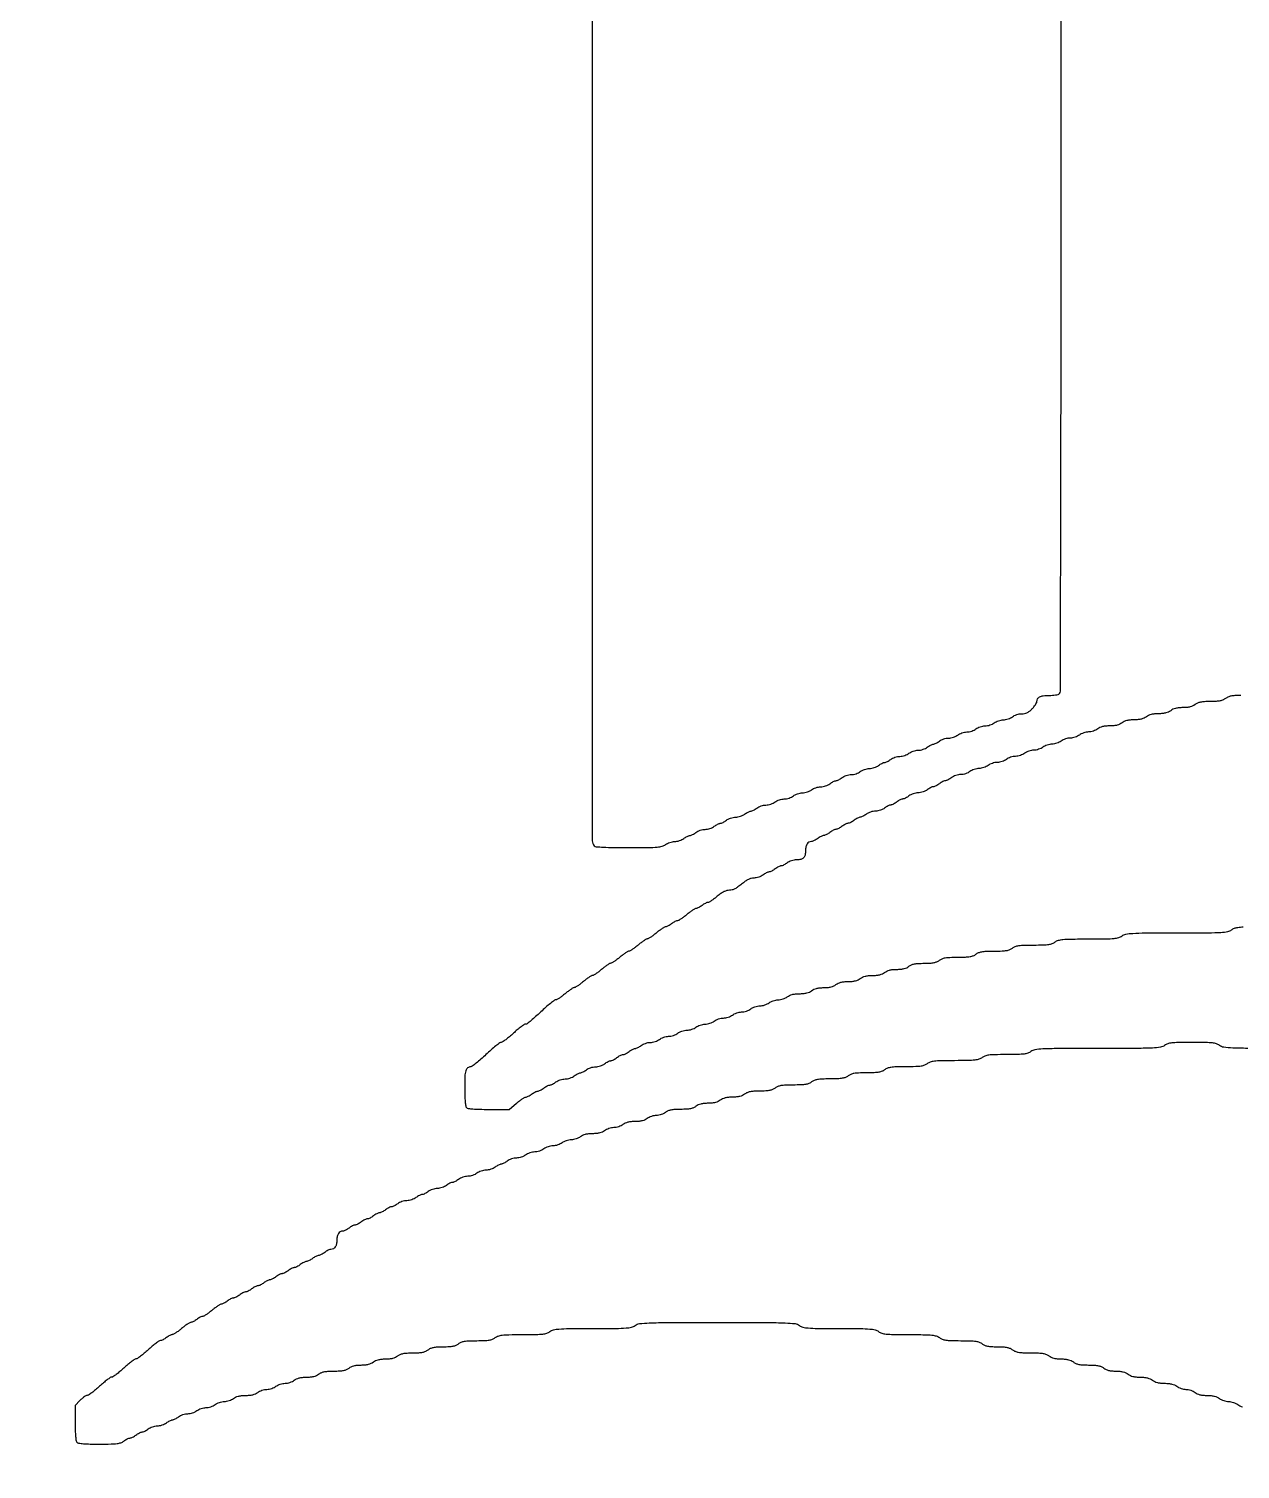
# Model space of a CAD drawing. Header units: millimetres. Extents: x 0 to 1000, y 0 to 588.
# Drawn here: x 208.9 to 347.3, y 119.5 to 284.1 of the extents above; entities that cross this region are included whole.
import ezdxf

# ---------------------------------------------------------------- set-up
doc = ezdxf.new("R2010")
doc.units = ezdxf.units.MM

msp = doc.modelspace()

# ---------------------------------------------------------------- linework, layer by layer
for points in [[(273.277, 483.9348, 0.000002), (273.2766, 337.614, 0.000002), (273.277, 191.2931, 0.198911), (273.5049, 190.7433, 0.176227), (273.7264, 190.6399, 0.008983), (274.531, 190.5837, 0.010168), (275.6891, 190.5474, 0.003021), (277.46, 190.5386, 0.001986), (279.7165, 190.5498, 0.018271), (280.6945, 190.5943, 0.044379), (281.2573, 190.6914, 0.101433), (281.6411, 190.8824, -0.05391), (281.8517, 191.0132, -0.031665), (282.1269, 191.1248, -0.031362), (282.4195, 191.2023, -0.045942), (282.6842, 191.2301, 0.045942), (282.949, 191.2579, 0.031362), (283.2417, 191.3354, 0.031665), (283.5168, 191.4469, 0.05391), (283.7274, 191.5778, -0.025088), (283.9129, 191.7085, -0.024961), (284.111, 191.8201, -0.025753), (284.2933, 191.8999, -0.082945), (284.4228, 191.9254, 0.082945), (284.5522, 191.9511, 0.025753), (284.7347, 192.0308, 0.024961), (284.9326, 192.1425, 0.025088), (285.1182, 192.2732, -0.05391), (285.3288, 192.4041, -0.031665), (285.6039, 192.5156, -0.031362), (285.8965, 192.5931, -0.045942), (286.1613, 192.6209, 0.045942), (286.4261, 192.6487, 0.031362), (286.7188, 192.7262, 0.031665), (286.9938, 192.8378, 0.05391), (287.2044, 192.9686, -0.025088), (287.39, 193.0993, -0.024961), (287.588, 193.211, -0.025753), (287.7704, 193.2908, -0.082945), (287.8998, 193.3163, 0.082945), (288.0293, 193.3419, 0.025753), (288.2117, 193.4216, 0.024961), (288.4096, 193.5333, 0.025088), (288.5953, 193.664, -0.05391), (288.8058, 193.7949, -0.031665), (289.081, 193.9064, -0.031362), (289.3735, 193.984, -0.045942), (289.6383, 194.0118, 0.045942), (289.9031, 194.0395, 0.031362), (290.1958, 194.1171, 0.031665), (290.471, 194.2286, 0.05391), (290.6815, 194.3594, -0.025088), (290.867, 194.4901, -0.024961), (291.0651, 194.6018, -0.025753), (291.2474, 194.6816, -0.082945), (291.3769, 194.7071, 0.082945), (291.5063, 194.7328, 0.025753), (291.6888, 194.8124, 0.024961), (291.8868, 194.9242, 0.025088), (292.0723, 195.0548, -0.05391), (292.2829, 195.1857, -0.031665), (292.558, 195.2972, -0.031362), (292.8507, 195.3747, -0.045942), (293.1154, 195.4026, 0.045942), (293.3802, 195.4304, 0.031362), (293.6728, 195.5079, 0.031665), (293.948, 195.6194, 0.05391), (294.1585, 195.7503, -0.05391), (294.3691, 195.8811, -0.031665), (294.6442, 195.9926, -0.031362), (294.9369, 196.0702, -0.045942), (295.2017, 196.098, 0.045942), (295.4664, 196.1257, 0.031362), (295.759, 196.2033, 0.031665), (296.0342, 196.3148, 0.05391), (296.2447, 196.4456, -0.05391), (296.4553, 196.5765, -0.031665), (296.7304, 196.688, -0.031362), (297.0231, 196.7656, -0.045942), (297.2879, 196.7933, 0.045942), (297.5527, 196.8211, 0.031362), (297.8453, 196.8986, 0.031665), (298.1204, 197.0102, 0.05391), (298.3309, 197.1411, -0.05391), (298.5416, 197.272, -0.031665), (298.8167, 197.3835, -0.031362), (299.1093, 197.461, -0.045942), (299.3741, 197.4888, 0.045942), (299.6389, 197.5166, 0.031362), (299.9316, 197.5941, 0.031665), (300.2066, 197.7056, 0.05391), (300.4173, 197.8365, -0.025088), (300.6028, 197.9671, -0.024961), (300.8008, 198.0788, -0.025753), (300.9832, 198.1586, -0.082945), (301.1126, 198.1842, 0.082945), (301.2421, 198.2098, 0.025753), (301.4245, 198.2895, 0.024961), (301.6224, 198.4012, 0.025088), (301.808, 198.5318, -0.05391), (302.0186, 198.6628, -0.031665), (302.2938, 198.7743, -0.031362), (302.5863, 198.8519, -0.045942), (302.8511, 198.8796, 0.045942), (303.1159, 198.9074, 0.031362), (303.4086, 198.985, 0.031665), (303.6837, 199.0965, 0.05391), (303.8943, 199.2273, -0.05391), (304.1048, 199.3582, -0.031665), (304.38, 199.4697, -0.031362), (304.6727, 199.5472, -0.045942), (304.9373, 199.575, 0.045942), (305.2021, 199.6028, 0.031362), (305.4948, 199.6803, 0.031665), (305.77, 199.7918, 0.05391), (305.9805, 199.9227, -0.025088), (306.166, 200.0534, -0.024961), (306.3641, 200.1651, -0.025753), (306.5464, 200.2448, -0.082945), (306.6759, 200.2704, 0.082945), (306.8053, 200.296, 0.025753), (306.9878, 200.3757, 0.024961), (307.1858, 200.4874, 0.025088), (307.3713, 200.6182, -0.05391), (307.5819, 200.749, -0.031665), (307.857, 200.8605, -0.031362), (308.1497, 200.9381, -0.045942), (308.4144, 200.9658, 0.045942), (308.6792, 200.9936, 0.031362), (308.9719, 201.0712, 0.031665), (309.247, 201.1827, 0.05391), (309.4575, 201.3135, -0.05391), (309.6681, 201.4444, -0.031665), (309.9432, 201.5559, -0.031362), (310.2359, 201.6334, -0.045942), (310.5007, 201.6612, 0.045942), (310.7654, 201.689, 0.031362), (311.0581, 201.7665, 0.031665), (311.3332, 201.878, 0.05391), (311.5437, 202.0089, -0.025088), (311.7293, 202.1396, -0.024961), (311.9273, 202.2514, -0.025753), (312.1098, 202.331, -0.082945), (312.2392, 202.3567, 0.082945), (312.3687, 202.3822, 0.025753), (312.551, 202.462, 0.024961), (312.749, 202.5736, 0.025088), (312.9346, 202.7044, -0.05391), (313.1451, 202.8352, -0.031665), (313.4203, 202.9467, -0.031362), (313.7129, 203.0243, -0.045942), (313.9777, 203.052, 0.045942), (314.2425, 203.0798, 0.031362), (314.5351, 203.1574, 0.031665), (314.8103, 203.2689, 0.05391), (315.0208, 203.3997, -0.05391), (315.2314, 203.5306, -0.031665), (315.5066, 203.6421, -0.031362), (315.7991, 203.7196, -0.045942), (316.0639, 203.7474, 0.045942), (316.3287, 203.7753, 0.031362), (316.6214, 203.8528, 0.031665), (316.8965, 203.9644, 0.05391), (317.1071, 204.0952, -0.05391), (317.3176, 204.2261, -0.031665), (317.5928, 204.3376, -0.031362), (317.8855, 204.4151, -0.045942), (318.1501, 204.4429, 0.045942), (318.4149, 204.4707, 0.031362), (318.7076, 204.5482, 0.031665), (318.9828, 204.6597, 0.05391), (319.1933, 204.7906, -0.05391), (319.4038, 204.9214, -0.031665), (319.679, 205.0329, -0.031362), (319.9717, 205.1105, -0.045942), (320.2365, 205.1383, 0.045942), (320.5011, 205.166, 0.031362), (320.7938, 205.2436, 0.031665), (321.069, 205.3551, 0.05391), (321.2795, 205.486, -0.054434), (321.4921, 205.6177, -0.032717), (321.7678, 205.7282, -0.032292), (322.0625, 205.8037, -0.045053), (322.3331, 205.8299, 0.047082), (322.6549, 205.8622, 0.060344), (322.9376, 205.9543, 0.054529), (323.2112, 206.12, 0.030183), (323.5066, 206.3759, 0.024627), (323.7188, 206.6049, 0.027921), (323.8983, 206.8446, 0.028796), (324.0257, 207.0626, 0.118395), (324.0612, 207.2104, -0.130954), (324.1475, 207.5341, -0.145564), (324.3812, 207.7567, -0.089713), (324.7993, 207.8828, -0.028471), (325.452, 207.9199, 0.019709), (325.84, 207.9352, 0.023967), (326.2009, 207.9812, 0.023553), (326.495, 208.0476, 0.129855), (326.6341, 208.1285, 0.198266), (326.7547, 208.4186, 0.00003), (326.7992, 226.6989, 0.000492), (326.8339, 251.814, 0.0001), (326.8428, 296.2657)], [(677.9378, 384.1605, -0.000004), (677.9814, 359.4812, -0.000291)], [(401.9295, 304.5228, 0.000019), (401.9279, 261.1188, 0.000019), (401.9295, 217.7149, 0.198892)], [(347.3574, 207.9199, 0.011617), (346.683, 207.9003, 0.036266), (346.2327, 207.8438, 0.053074), (345.9004, 207.7396, 0.063663), (345.6189, 207.5722, -0.063663), (345.3375, 207.4048, -0.053074), (345.005, 207.3007, -0.036266), (344.5548, 207.2442, -0.011617), (343.8804, 207.2246, 0.011617), (343.206, 207.2048, 0.036266), (342.7556, 207.1483, 0.053074), (342.4233, 207.0443, 0.063663), (342.1419, 206.8768, -0.057976), (341.8871, 206.7214, -0.046828), (341.5847, 206.6149, -0.038533), (341.2142, 206.5521, -0.020712), (340.751, 206.5291, 0.020712), (340.2878, 206.5061, 0.038533), (339.9173, 206.4433, 0.046828), (339.6148, 206.3368, 0.057976), (339.3602, 206.1814, -0.057976), (339.1055, 206.026, -0.046828), (338.803, 205.9195, -0.038533), (338.4326, 205.8567, -0.020712), (337.9694, 205.8337, 0.020712), (337.5062, 205.8108, 0.038533), (337.1357, 205.748, 0.046828), (336.8333, 205.6415, 0.057976), (336.5785, 205.486, -0.057976), (336.3239, 205.3305, -0.046828), (336.0215, 205.224, -0.038533), (335.6509, 205.1612, -0.020712), (335.1877, 205.1383, 0.020712), (334.7245, 205.1153, 0.038533), (334.354, 205.0525, 0.046828), (334.0516, 204.946, 0.057976), (333.7969, 204.7906, -0.057976), (333.5422, 204.6352, -0.046828), (333.2398, 204.5287, -0.038533), (332.8693, 204.4659, -0.020712), (332.4061, 204.4429, 0.020712), (331.9429, 204.4199, 0.038533), (331.5724, 204.3571, 0.046828), (331.2699, 204.2506, 0.057976), (331.0153, 204.0952, -0.05391), (330.8047, 203.9644, -0.031665), (330.5296, 203.8528, -0.031362), (330.2369, 203.7753, -0.045942), (329.9721, 203.7474, 0.045942), (329.7074, 203.7196, 0.031362), (329.4148, 203.6421, 0.031665), (329.1396, 203.5306, 0.05391), (328.9291, 203.3997, -0.05391), (328.7184, 203.2689, -0.031665), (328.4434, 203.1574, -0.031362), (328.1507, 203.0798, -0.045942), (327.8859, 203.052, 0.045942), (327.6211, 203.0243, 0.031362), (327.3285, 202.9467, 0.031665), (327.0534, 202.8352, 0.05391), (326.8428, 202.7044, -0.05391), (326.6322, 202.5735, -0.031665), (326.3571, 202.462, -0.031362), (326.0645, 202.3845, -0.045942), (325.7997, 202.3567, 0.045942), (325.5349, 202.3289, 0.031362), (325.2422, 202.2514, 0.031665), (324.9672, 202.1398, 0.05391), (324.7565, 202.0089, -0.05391), (324.546, 201.878, -0.031665), (324.2709, 201.7665, -0.031362), (323.9782, 201.689, -0.045942), (323.7135, 201.6612, 0.045942), (323.4487, 201.6334, 0.031362), (323.156, 201.5559, 0.031665), (322.8809, 201.4444, 0.05391), (322.6703, 201.3135, -0.05391), (322.4598, 201.1827, -0.031665), (322.1847, 201.0712, -0.031362), (321.892, 200.9936, -0.045942), (321.6272, 200.9658, 0.045942), (321.3625, 200.9381, 0.031362), (321.0698, 200.8605, 0.031665), (320.7947, 200.749, 0.05391), (320.5841, 200.6182, -0.05391), (320.3735, 200.4872, -0.031665), (320.0985, 200.3757, -0.031362), (319.8058, 200.2981, -0.045942), (319.541, 200.2704, 0.045942), (319.2762, 200.2426, 0.031362), (318.9836, 200.1651, 0.031665), (318.7085, 200.0535, 0.05391), (318.4979, 199.9227, -0.05391), (318.2873, 199.7918, -0.031665), (318.0121, 199.6803, -0.031362), (317.7196, 199.6028, -0.045942), (317.4548, 199.575, 0.045942), (317.19, 199.5472, 0.031362), (316.8973, 199.4697, 0.031665), (316.6223, 199.3582, 0.05391), (316.4116, 199.2273, -0.05391), (316.2011, 199.0965, -0.031665), (315.9259, 198.985, -0.031362), (315.6333, 198.9074, -0.045942), (315.3686, 198.8796, 0.045942), (315.1038, 198.8519, 0.031362), (314.8111, 198.7743, 0.031665), (314.536, 198.6628, 0.05391), (314.3254, 198.5318, -0.025088), (314.1399, 198.4012, -0.024961), (313.9418, 198.2895, -0.025753), (313.7595, 198.2098, -0.082945), (313.6301, 198.1842, 0.082945), (313.5006, 198.1586, 0.025753), (313.3182, 198.0788, 0.024961), (313.1201, 197.9671, 0.025088), (312.9346, 197.8365, -0.025088), (312.749, 197.7057, -0.024961), (312.551, 197.5941, -0.025753), (312.3687, 197.5143, -0.082945), (312.2392, 197.4888, 0.082945), (312.1098, 197.4632, 0.025753), (311.9273, 197.3835, 0.024961), (311.7293, 197.2718, 0.025088), (311.5437, 197.1411, -0.05391), (311.3332, 197.0102, -0.031665), (311.0581, 196.8986, -0.031362), (310.7654, 196.8211, -0.045942), (310.5007, 196.7933, 0.045942), (310.2359, 196.7656, 0.031362), (309.9432, 196.688, 0.031665), (309.6681, 196.5765, 0.05391), (309.4575, 196.4456, -0.025088), (309.272, 196.315, -0.024961), (309.074, 196.2033, -0.025753), (308.8916, 196.1235, -0.082945), (308.7622, 196.098, 0.082945), (308.6327, 196.0723, 0.025753), (308.4503, 195.9926, 0.024961), (308.2522, 195.8809, 0.025088), (308.0667, 195.7503, -0.025088), (307.8812, 195.6195, -0.024961), (307.6831, 195.5079, -0.025753), (307.5008, 195.4281, -0.082945), (307.3713, 195.4026, 0.082945), (307.2419, 195.377, 0.025753), (307.0594, 195.2972, 0.024961), (306.8615, 195.1855, 0.025088), (306.6759, 195.0548, -0.05391), (306.4653, 194.924, -0.031665), (306.1902, 194.8124, -0.031362), (305.8976, 194.7349, -0.045942), (305.6328, 194.7071, 0.045942), (305.368, 194.6794, 0.031362), (305.0753, 194.6018, 0.031665), (304.8002, 194.4903, 0.05391), (304.5897, 194.3594, -0.025088), (304.4041, 194.2287, -0.024961), (304.2061, 194.1171, -0.025753), (304.0238, 194.0373, -0.082945), (303.8943, 194.0118, 0.082945), (303.7648, 193.9861, 0.025753), (303.5824, 193.9064, 0.024961), (303.3844, 193.7947, 0.025088), (303.1988, 193.664, -0.025088), (303.0133, 193.5333, -0.024961), (302.8152, 193.4216, -0.025753), (302.6329, 193.3419, -0.082945), (302.5035, 193.3163, 0.082945), (302.374, 193.2908, 0.025753), (302.1916, 193.211, 0.024961), (301.9936, 193.0993, 0.025088), (301.808, 192.9686, -0.025088), (301.6224, 192.838, -0.024961), (301.4245, 192.7262, -0.025753), (301.2421, 192.6464, -0.082945), (301.1126, 192.6209, 0.082945), (300.9832, 192.5953, 0.025753), (300.8008, 192.5156, 0.024961), (300.6028, 192.4039, 0.025088), (300.4173, 192.2732, -0.025088), (300.2317, 192.1425, -0.024961), (300.0337, 192.0308, -0.025753), (299.8512, 191.9511, -0.082945), (299.7218, 191.9254, 0.082945), (299.5923, 191.8999, 0.025753), (299.41, 191.8201, 0.024961), (299.212, 191.7085, 0.025088), (299.0264, 191.5778, -0.026417), (298.8402, 191.4473, -0.025977), (298.6403, 191.3366, -0.026897), (298.4553, 191.2582, -0.083283), (298.3223, 191.2339, 0.120826), (298.0322, 191.1584, 0.124377), (297.8136, 190.9577, 0.096104), (297.6795, 190.6301, 0.049359), (297.6356, 190.1869, -0.053405), (297.5817, 189.6844, -0.142439), (297.4117, 189.3703, -0.143158), (297.1003, 189.1974, -0.054153), (296.6012, 189.14, 0.045272), (296.3315, 189.1139, 0.032193), (296.0372, 189.0381, 0.032597), (295.7615, 188.9277, 0.05443), (295.5494, 188.7962, -0.025088), (295.3638, 188.6655, -0.024961), (295.1658, 188.5537, -0.025753), (294.9834, 188.474, -0.082945), (294.8539, 188.4484, 0.082945), (294.7244, 188.4229, 0.025753), (294.5421, 188.3431, 0.024961), (294.3441, 188.2315, 0.025088), (294.1585, 188.1007, -0.025088), (293.973, 187.9701, -0.024961), (293.775, 187.8584, -0.025753), (293.5926, 187.7786, -0.082945), (293.4631, 187.753, 0.082945), (293.3336, 187.7274, 0.025753), (293.1513, 187.6477, 0.024961), (292.9532, 187.536, 0.025088), (292.7677, 187.4054, -0.052652), (292.5588, 187.2747, -0.031999), (292.2891, 187.1641, -0.031816), (292.0042, 187.0878, -0.047937), (291.7487, 187.0615, 0.061917), (291.4296, 187.0196, 0.051304), (291.1082, 186.9, 0.04045), (290.7548, 186.6882, 0.019085), (290.3338, 186.3622, -0.019186), (289.9187, 186.041, -0.039185), (289.5661, 185.8287, -0.049694), (289.2485, 185.7075, -0.066356), (288.943, 185.6668, 0.066356), (288.6374, 185.626, 0.049694), (288.3198, 185.5049, 0.039185), (287.9672, 185.2927, 0.019186), (287.5521, 184.9714, -0.012705), (287.2167, 184.7048, -0.016549), (286.896, 184.4792, -0.014214), (286.6206, 184.3096, -0.127395), (286.4848, 184.2722, 0.089602), (286.3652, 184.2484, 0.024901), (286.19, 184.1695, 0.024292), (285.9973, 184.0587, 0.023325), (285.8136, 183.9283, -0.023325), (285.6298, 183.7979, -0.024292), (285.4371, 183.687, -0.024901), (285.262, 183.6081, -0.089602), (285.1423, 183.5845, 0.127395), (285.0066, 183.5469, 0.014214), (284.7311, 183.3775, 0.016549), (284.4105, 183.1518, 0.012705), (284.0751, 182.8852, -0.012705), (283.7397, 182.6185, -0.016549), (283.4189, 182.3928, -0.014214), (283.1434, 182.2234, -0.127395), (283.0078, 182.1858, 0.089602), (282.8882, 182.1622, 0.024901), (282.713, 182.0833, 0.024292), (282.5203, 181.9724, 0.023325), (282.3366, 181.842, -0.023325), (282.1527, 181.7116, -0.024292), (281.96, 181.6008, -0.024901), (281.785, 181.5219, -0.089602), (281.6652, 181.4982, 0.127395), (281.5296, 181.4607, 0.014214), (281.2541, 181.2912, 0.016549), (280.9334, 181.0656, 0.012705), (280.598, 180.799, -0.011663), (280.2644, 180.5326, -0.015599), (279.949, 180.3078, -0.012762), (279.6792, 180.1377, -0.135051), (279.5549, 180.1035, 0.135051), (279.4307, 180.0693, 0.012762), (279.1608, 179.8992, 0.015599), (278.8454, 179.6744, 0.011663), (278.5118, 179.4081, -0.011663), (278.1782, 179.1417, -0.015599), (277.8627, 178.917, -0.012762), (277.5929, 178.7469, -0.135051), (277.4687, 178.7126, 0.135051), (277.3444, 178.6785, 0.012762), (277.0746, 178.5084, 0.015599), (276.7592, 178.2837, 0.011663), (276.4255, 178.0173, -0.011663), (276.0919, 177.751, -0.015599), (275.7765, 177.5261, -0.012762), (275.5067, 177.3561, -0.135051), (275.3825, 177.3219, 0.135051), (275.2581, 177.2877, 0.012762), (274.9883, 177.1176, 0.015599), (274.6729, 176.8928, 0.011663), (274.3393, 176.6264, -0.011663), (274.0057, 176.3601, -0.015599), (273.6903, 176.1353, -0.012762), (273.4205, 175.9653, -0.135051), (273.2962, 175.9311, 0.135051), (273.1719, 175.8969, 0.012762), (272.9021, 175.7267, 0.015599), (272.5867, 175.502, 0.011663), (272.2531, 175.2356, -0.011663), (271.9194, 174.9693, -0.015599), (271.6041, 174.7445, -0.012762), (271.3343, 174.5744, -0.135051), (271.21, 174.5402, 0.135051), (271.0857, 174.5061, 0.012762), (270.8159, 174.336, 0.015599), (270.5005, 174.1112, 0.011663), (270.1669, 173.8449, -0.013235), (269.8311, 173.5785, -0.017196), (269.5093, 173.3537, -0.014943), (269.2326, 173.1858, -0.129609), (269.0946, 173.1494, 0.165422), (268.9446, 173.0984, 0.006818), (268.4927, 172.7408, 0.011219), (267.9651, 172.2915, 0.007662), (267.3852, 171.7586, -0.008379), (266.8036, 171.2257, -0.012106), (266.2706, 170.776, -0.007861), (265.8146, 170.4213, -0.161502), (265.6517, 170.3665, 0.148708), (265.4949, 170.318, 0.011499), (265.1321, 170.06, 0.014936), (264.7081, 169.7233, 0.010827), (264.2559, 169.3247, -0.010827), (263.8036, 168.9259, -0.014936), (263.3797, 168.5894, -0.011499), (263.0168, 168.3313, -0.148708), (262.86, 168.2828, 0.161502), (262.6971, 168.2279, 0.007861), (262.2411, 167.8734, 0.012106), (261.7081, 167.4237, 0.008379), (261.1265, 166.8907, -0.008694), (260.5443, 166.3579, -0.012511), (260.0093, 165.9084, -0.008308), (259.5517, 165.5554, -0.161507), (259.3844, 165.4999, 0.172146), (259.0334, 165.3754, 0.154198), (258.82, 165.0516, 0.060252), (258.7167, 164.3974, 0.009052), (258.6926, 163.066, 0.006849), (258.7049, 162.1674, 0.016522), (258.7451, 161.5039, 0.017194), (258.8066, 161.0251, 0.157061), (258.9012, 160.8407, 0.162077), (259.0948, 160.7438, 0.015185), (259.6313, 160.6832, 0.014877), (260.3852, 160.6439, 0.005611), (261.4414, 160.6321), (263.773, 160.6321), (264.6036, 161.3274, -0.012705), (264.939, 161.594, -0.016549), (265.2597, 161.8197, -0.014214), (265.5352, 161.9893, -0.127395), (265.6709, 162.0267, 0.089602), (265.7905, 162.0504, 0.024901), (265.9657, 162.1293, 0.024292), (266.1584, 162.2402, 0.023325), (266.3421, 162.3706, -0.025088), (266.5276, 162.5012, -0.024961), (266.7257, 162.6129, -0.025753), (266.9081, 162.6926, -0.082945), (267.0376, 162.7183, 0.082945), (267.167, 162.7438, 0.025753), (267.3493, 162.8236, 0.024961), (267.5474, 162.9353, 0.025088), (267.7329, 163.066, -0.025088), (267.9185, 163.1967, -0.024961), (268.1165, 163.3083, -0.025753), (268.2988, 163.3881, -0.082945), (268.4283, 163.4136, 0.082945), (268.5579, 163.4393, 0.025753), (268.7402, 163.519, 0.024961), (268.9382, 163.6307, 0.025088), (269.1238, 163.7614, -0.05391), (269.3343, 163.8923, -0.031665), (269.6094, 164.0038, -0.031362), (269.9021, 164.0813, -0.045942), (270.1669, 164.1091, 0.045942), (270.4316, 164.1369, 0.031362), (270.7243, 164.2144, 0.031665), (270.9994, 164.3259, 0.05391), (271.21, 164.4568, -0.025088), (271.3955, 164.5874, -0.024961), (271.5935, 164.6992, -0.025753), (271.776, 164.7789, -0.082945), (271.9054, 164.8045, 0.082945), (272.0349, 164.8301, 0.025753), (272.2172, 164.9098, 0.024961), (272.4153, 165.0215, 0.025088), (272.6008, 165.1522, -0.05391), (272.8113, 165.2831, -0.031665), (273.0865, 165.3946, -0.031362), (273.3792, 165.4722, -0.045942), (273.644, 165.4999, 0.045942), (273.9086, 165.5277, 0.031362), (274.2013, 165.6053, 0.031665), (274.4765, 165.7168, 0.05391), (274.687, 165.8476, -0.025088), (274.8725, 165.9783, -0.024961), (275.0706, 166.09, -0.025753), (275.253, 166.1697, -0.082945), (275.3825, 166.1953, 0.082945), (275.5119, 166.2209, 0.025753), (275.6943, 166.3006, 0.024961), (275.8923, 166.4124, 0.025088), (276.0778, 166.543, -0.025088), (276.2634, 166.6737, -0.024961), (276.4614, 166.7854, -0.025753), (276.6438, 166.8651, -0.082945), (276.7732, 166.8907, 0.082945), (276.9028, 166.9163, 0.025753), (277.0851, 166.996, 0.024961), (277.2831, 167.1077, 0.025088), (277.4687, 167.2385, -0.025088), (277.6542, 167.3691, -0.024961), (277.8523, 167.4808, -0.025753), (278.0346, 167.5605, -0.082945), (278.1641, 167.5861, 0.082945), (278.2935, 167.6117, 0.025753), (278.476, 167.6915, 0.024961), (278.674, 167.8032, 0.025088), (278.8595, 167.9338, -0.05391), (279.0701, 168.0647, -0.031665), (279.3452, 168.1762, -0.031362), (279.6379, 168.2537, -0.045942), (279.9026, 168.2815, 0.045942), (280.1674, 168.3093, 0.031362), (280.46, 168.3868, 0.031665), (280.7352, 168.4983, 0.05391), (280.9457, 168.6292, -0.05391), (281.1563, 168.7602, -0.031665), (281.4314, 168.8717, -0.031362), (281.7241, 168.9492, -0.045942), (281.9889, 168.977, 0.045942), (282.2536, 169.0048, 0.031362), (282.5462, 169.0823, 0.031665), (282.8214, 169.1938, 0.05391), (283.0319, 169.3247, -0.05391), (283.2426, 169.4555, -0.031665), (283.5176, 169.567, -0.031362), (283.8103, 169.6446, -0.045942), (284.0751, 169.6724, 0.045942), (284.3399, 169.7001, 0.031362), (284.6324, 169.7777, 0.031665), (284.9076, 169.8892, 0.05391), (285.1182, 170.02, -0.05391), (285.3288, 170.1509, -0.031665), (285.6039, 170.2624, -0.031362), (285.8965, 170.3399, -0.045942), (286.1613, 170.3678, 0.045942), (286.4261, 170.3956, 0.031362), (286.7188, 170.4731, 0.031665), (286.9938, 170.5847, 0.05391), (287.2044, 170.7155, -0.05391), (287.415, 170.8464, -0.031665), (287.6901, 170.9579, -0.031362), (287.9828, 171.0354, -0.045942), (288.2475, 171.0632, 0.045942), (288.5123, 171.091, 0.031362), (288.805, 171.1685, 0.031665), (289.0801, 171.28, 0.05391), (289.2907, 171.4109, -0.05391), (289.5012, 171.5417, -0.031665), (289.7763, 171.6532, -0.031362), (290.069, 171.7308, -0.045942), (290.3338, 171.7586, 0.045942), (290.5985, 171.7863, 0.031362), (290.8912, 171.8639, 0.031665), (291.1663, 171.9754, 0.05391), (291.3769, 172.1063, -0.05391), (291.5875, 172.2372, -0.031665), (291.8625, 172.3487, -0.031362), (292.1552, 172.4263, -0.045942), (292.42, 172.454, 0.045942), (292.6848, 172.4818, 0.031362), (292.9774, 172.5593, 0.031665), (293.2525, 172.6709, 0.05391), (293.4631, 172.8017, -0.05391), (293.6737, 172.9326, -0.031665), (293.9489, 173.0441, -0.031362), (294.2414, 173.1216, -0.045942), (294.5062, 173.1494, 0.045942), (294.771, 173.1772, 0.031362), (295.0637, 173.2547, 0.031665), (295.3387, 173.3662, 0.05391), (295.5494, 173.4971, -0.057976), (295.804, 173.6526, -0.046828), (296.1065, 173.7591, -0.038533), (296.477, 173.8219, -0.020712), (296.9402, 173.8449, 0.020712), (297.4034, 173.8677, 0.038533), (297.7739, 173.9306, 0.046828), (298.0763, 174.0371, 0.057976), (298.3309, 174.1926, -0.057976), (298.5857, 174.348, -0.046828), (298.8881, 174.4545, -0.038533), (299.2586, 174.5173, -0.020712), (299.7218, 174.5402, 0.020712), (300.185, 174.5632, 0.038533), (300.5555, 174.626, 0.046828), (300.858, 174.7325, 0.057976), (301.1126, 174.8879, -0.057976), (301.3673, 175.0433, -0.046828), (301.6698, 175.1498, -0.038533), (302.0402, 175.2127, -0.020712), (302.5035, 175.2356, 0.020712), (302.9666, 175.2586, 0.038533), (303.3371, 175.3214, 0.046828), (303.6395, 175.4279, 0.057976), (303.8943, 175.5834, -0.057976), (304.1489, 175.7388, -0.046828), (304.4514, 175.8453, -0.038533), (304.8219, 175.9081, -0.020712), (305.2851, 175.9311, 0.020712), (305.7483, 175.954, 0.038533), (306.1188, 176.0168, 0.046828), (306.4212, 176.1233, 0.057976), (306.6759, 176.2788, -0.057976), (306.9306, 176.4342, -0.046828), (307.233, 176.5407, -0.038533), (307.6036, 176.6035, -0.020712), (308.0667, 176.6264, 0.020712), (308.53, 176.6494, 0.038533), (308.9004, 176.7122, 0.046828), (309.2029, 176.8187, 0.057976), (309.4575, 176.9741, -0.063663), (309.739, 177.1416, -0.053074), (310.0713, 177.2456, -0.036266), (310.5216, 177.3021, -0.011617), (311.1961, 177.3219, 0.011617), (311.8705, 177.3416, 0.036266), (312.3208, 177.3981, 0.053074), (312.6531, 177.5021, 0.063663), (312.9346, 177.6696, -0.069872), (313.2362, 177.844, -0.05496), (313.5999, 177.9466, -0.032567), (314.1281, 177.9997, -0.007562), (315.0208, 178.0173, 0.007562), (315.9135, 178.035, 0.032567), (316.4417, 178.088, 0.05496), (316.8055, 178.1906, 0.069872), (317.1071, 178.365, -0.069872), (317.4086, 178.5394, -0.05496), (317.7723, 178.642, -0.032567), (318.3006, 178.695, -0.007562), (319.1933, 178.7126, 0.007562), (320.086, 178.7304, 0.032567), (320.6143, 178.7834, 0.05496), (320.978, 178.886, 0.069872), (321.2795, 179.0604, -0.076002), (321.598, 179.2395, -0.054674), (321.9939, 179.341, -0.029102), (322.5986, 179.3918, -0.005414), (323.7135, 179.4081, 0.005414), (324.8284, 179.4245, 0.029102), (325.4331, 179.4752, 0.054674), (325.8289, 179.5768, 0.076002), (326.1474, 179.7558, -0.097022), (326.5196, 179.9451, -0.046599), (327.0484, 180.0433, -0.019784), (327.9519, 180.0896, -0.002313), (329.9721, 180.1035, 0.002313), (331.9924, 180.1175, 0.019784), (332.8959, 180.1637, 0.046599), (333.4247, 180.262, 0.097022), (333.7969, 180.4513, -0.120887), (334.2385, 180.6502, -0.031783), (335.0144, 180.743, -0.012467), (336.4334, 180.7863, -0.001077), (340.0556, 180.799, 0.001077), (343.6778, 180.8116, 0.012467), (345.0968, 180.8549, 0.031783), (345.8727, 180.9477, 0.120887), (346.3143, 181.1466, -0.075844), (346.6329, 181.3259, -0.055612), (347.0264, 181.4263, -0.029357), (347.6286, 181.4747, -0.005347)], [(348.3867, 167.5982, -0.009073), (346.4543, 167.6404, -0.022077), (345.4158, 167.728, -0.134687), (344.9234, 167.9338, 0.087221), (344.5762, 168.1189, 0.051942), (344.1169, 168.2179, 0.023788), (343.3645, 168.2636, 0.00327), (341.7941, 168.2738, 0.00327), (340.2238, 168.2636, 0.023788), (339.4714, 168.2179, 0.051942), (339.0121, 168.1189, 0.087221), (338.6648, 167.9338, -0.129627), (338.1924, 167.7308, -0.025692), (337.268, 167.6411, -0.010273), (335.5555, 167.5984, -0.000815), (331.0153, 167.5861, 0.000815), (326.475, 167.5739, 0.010273), (324.7625, 167.5312, 0.025692), (323.8382, 167.4415, 0.129627), (323.3657, 167.2385, -0.081835), (323.0322, 167.056, -0.053258), (322.6038, 166.9553, -0.026138), (321.9236, 166.9062, -0.004134), (320.5841, 166.8907, 0.004134), (319.2446, 166.8752, 0.026138), (318.5645, 166.8262, 0.053258), (318.136, 166.7254, 0.081835), (317.8025, 166.543, -0.087291), (317.4551, 166.3579, -0.051261), (316.9937, 166.258, -0.023648), (316.2387, 166.2102, -0.003303), (314.6731, 166.1953, 0.003303), (313.1075, 166.1805, 0.023648), (312.3527, 166.1326, 0.051261), (311.8911, 166.0327, 0.087291), (311.5437, 165.8476, -0.076002), (311.2252, 165.6686, -0.054674), (310.8295, 165.567, -0.029102), (310.2248, 165.5163, -0.005414), (309.1099, 165.4999, 0.005414), (307.9949, 165.4835, 0.029102), (307.3902, 165.4328, 0.054674), (306.9944, 165.3313, 0.076002), (306.6759, 165.1522, -0.069872), (306.3743, 164.9778, -0.05496), (306.0106, 164.8752, -0.032567), (305.4824, 164.8222, -0.007562), (304.5897, 164.8045, 0.007562), (303.697, 164.7868, 0.032567), (303.1687, 164.7338, 0.05496), (302.8051, 164.6312, 0.069872), (302.5035, 164.4568, -0.069872), (302.2018, 164.2824, -0.05496), (301.8382, 164.1798, -0.032567), (301.3099, 164.1267, -0.007562), (300.4173, 164.1091, 0.007562), (299.5245, 164.0914, 0.032567), (298.9963, 164.0384, 0.05496), (298.6326, 163.9357, 0.069872), (298.3309, 163.7614, -0.069872), (298.0294, 163.587, -0.05496), (297.6657, 163.4843, -0.032567), (297.1375, 163.4314, -0.007562), (296.2447, 163.4136, 0.007562), (295.3521, 163.396, 0.032567), (294.8238, 163.3429, 0.05496), (294.4602, 163.2404, 0.069872), (294.1585, 163.066, -0.063663), (293.8771, 162.8986, -0.053074), (293.5448, 162.7944, -0.036266), (293.0944, 162.7379, -0.011617), (292.42, 162.7183, 0.011617), (291.7456, 162.6986, 0.036266), (291.2952, 162.642, 0.053074), (290.9629, 162.538, 0.063663), (290.6815, 162.3706, -0.057976), (290.4267, 162.2151, -0.046828), (290.1243, 162.1086, -0.038533), (289.7538, 162.0458, -0.020712), (289.2907, 162.0229, 0.020712), (288.8275, 161.9999, 0.038533), (288.457, 161.9371, 0.046828), (288.1546, 161.8306, 0.057976), (287.8998, 161.6751, -0.057976), (287.6452, 161.5197, -0.046828), (287.3427, 161.4132, -0.038533), (286.9722, 161.3504, -0.020712), (286.509, 161.3274, 0.020712), (286.0458, 161.3045, 0.038533), (285.6753, 161.2417, 0.046828), (285.3729, 161.1352, 0.057976), (285.1182, 160.9797, -0.063663), (284.8367, 160.8123, -0.053074), (284.5044, 160.7082, -0.036266), (284.054, 160.6517, -0.011617), (283.3796, 160.6321, 0.011617), (282.7053, 160.6123, 0.036266), (282.255, 160.5558, 0.053074), (281.9226, 160.4518, 0.063663), (281.6411, 160.2843, -0.05391), (281.4306, 160.1534, -0.031665), (281.1554, 160.0419, -0.031362), (280.8628, 159.9644, -0.045942), (280.598, 159.9366, 0.045942), (280.3333, 159.9088, 0.031362), (280.0406, 159.8313, 0.031665), (279.7654, 159.7198, 0.05391), (279.5549, 159.5889, -0.057976), (279.3002, 159.4335, -0.046828), (278.9977, 159.327, -0.038533), (278.6273, 159.2642, -0.020712), (278.1641, 159.2412, 0.020712), (277.7009, 159.2183, 0.038533), (277.3304, 159.1555, 0.046828), (277.028, 159.049, 0.057976), (276.7732, 158.8935, -0.05391), (276.5627, 158.7626, -0.031665), (276.2875, 158.6511, -0.031362), (275.995, 158.5735, -0.045942), (275.7302, 158.5458, 0.045942), (275.4654, 158.518, 0.031362), (275.1727, 158.4404, 0.031665), (274.8976, 158.3289, 0.05391), (274.687, 158.1981, -0.057976), (274.4324, 158.0427, -0.046828), (274.1299, 157.9362, -0.038533), (273.7594, 157.8734, -0.020712), (273.2962, 157.8504, 0.020712), (272.833, 157.8274, 0.038533), (272.4625, 157.7646, 0.046828), (272.1601, 157.6581, 0.057976), (271.9054, 157.5027, -0.05391), (271.6948, 157.3719, -0.031665), (271.4196, 157.2603, -0.031362), (271.1271, 157.1828, -0.045942), (270.8623, 157.155, 0.045942), (270.5975, 157.1272, 0.031362), (270.3048, 157.0497, 0.031665), (270.0298, 156.9382, 0.05391), (269.8191, 156.8072, -0.05391), (269.6086, 156.6764, -0.031665), (269.3334, 156.5649, -0.031362), (269.0408, 156.4873, -0.045942), (268.7761, 156.4595, 0.045942), (268.5113, 156.4318, 0.031362), (268.2186, 156.3542, 0.031665), (267.9435, 156.2427, 0.05391), (267.7329, 156.1119, -0.05391), (267.5224, 155.981, -0.031665), (267.2472, 155.8695, -0.031362), (266.9546, 155.792, -0.045942), (266.6898, 155.7642, 0.045942), (266.4251, 155.7364, 0.031362), (266.1324, 155.6589, 0.031665), (265.8573, 155.5473, 0.05391), (265.6467, 155.4165, -0.05391), (265.4362, 155.2855, -0.031665), (265.161, 155.174, -0.031362), (264.8684, 155.0965, -0.045942), (264.6036, 155.0687, 0.045942), (264.3388, 155.0409, 0.031362), (264.0462, 154.9634, 0.031665), (263.771, 154.8519, 0.05391), (263.5605, 154.721, -0.025088), (263.3749, 154.5904, -0.024961), (263.1769, 154.4787, -0.025753), (262.9945, 154.3989, -0.082945), (262.865, 154.3733, 0.082945), (262.7356, 154.3477, 0.025753), (262.5532, 154.268, 0.024961), (262.3552, 154.1563, 0.025088), (262.1697, 154.0257, -0.05391), (261.959, 153.8948, -0.031665), (261.684, 153.7833, -0.031362), (261.3913, 153.7057, -0.045942), (261.1265, 153.6779, 0.045942), (260.8617, 153.6501, 0.031362), (260.5692, 153.5726, 0.031665), (260.294, 153.461, 0.05391), (260.0835, 153.3302, -0.05391), (259.8728, 153.1993, -0.031665), (259.5977, 153.0878, -0.031362), (259.3051, 153.0103, -0.045942), (259.0403, 152.9825, 0.045942), (258.7755, 152.9547, 0.031362), (258.4828, 152.8772, 0.031665), (258.2078, 152.7657, 0.05391), (257.9972, 152.6348, -0.025088), (257.8116, 152.5041, -0.024961), (257.6136, 152.3925, -0.025753), (257.4313, 152.3127, -0.082945), (257.3018, 152.2871, 0.082945), (257.1723, 152.2615, 0.025753), (256.9899, 152.1818, 0.024961), (256.792, 152.0701, 0.025088), (256.6063, 151.9393, -0.05391), (256.3958, 151.8085, -0.031665), (256.1206, 151.697, -0.031362), (255.8281, 151.6194, -0.045942), (255.5633, 151.5917, 0.045942), (255.2985, 151.5639, 0.031362), (255.0058, 151.4863, 0.031665), (254.7307, 151.3748, 0.05391), (254.5201, 151.244, -0.025088), (254.3346, 151.1133, -0.024961), (254.1365, 151.0016, -0.025753), (253.9542, 150.9218, -0.082945), (253.8248, 150.8963, 0.082945), (253.6953, 150.8707, 0.025753), (253.5129, 150.791, 0.024961), (253.3148, 150.6793, 0.025088), (253.1293, 150.5486, -0.05391), (252.9187, 150.4177, -0.031665), (252.6436, 150.3061, -0.031362), (252.3509, 150.2286, -0.045942), (252.0862, 150.2008, 0.045942), (251.8214, 150.1731, 0.031362), (251.5288, 150.0955, 0.031665), (251.2536, 149.984, 0.05391), (251.0431, 149.8531, -0.025088), (250.8575, 149.7225, -0.024961), (250.6595, 149.6108, -0.025753), (250.4772, 149.5311, -0.082945), (250.3477, 149.5055, 0.082945), (250.2182, 149.4798, 0.025753), (250.0358, 149.4001, 0.024961), (249.8378, 149.2884, 0.025088), (249.6522, 149.1578, -0.025088), (249.4667, 149.027, -0.024961), (249.2687, 148.9154, -0.025753), (249.0863, 148.8356, -0.082945), (248.9569, 148.8101, 0.082945), (248.8274, 148.7845, 0.025753), (248.645, 148.7048, 0.024961), (248.447, 148.593, 0.025088), (248.2614, 148.4623, -0.025088), (248.0759, 148.3317, -0.024961), (247.8779, 148.2199, -0.025753), (247.6955, 148.1403, -0.082945), (247.566, 148.1146, 0.082945), (247.4366, 148.0891, 0.025753), (247.2541, 148.0093, 0.024961), (247.0562, 147.8976, 0.025088), (246.8707, 147.7669, -0.025088), (246.685, 147.6362, -0.024961), (246.4871, 147.5246, -0.025753), (246.3047, 147.4448, -0.082945), (246.1752, 147.4193, 0.082945), (246.0457, 147.3936, 0.025753), (245.8634, 147.3139, 0.024961), (245.6654, 147.2022, 0.025088), (245.4798, 147.0716, -0.026417), (245.2936, 146.9412, -0.025977), (245.0937, 146.8303, -0.026897), (244.9087, 146.752, -0.083283), (244.7757, 146.7277, 0.120826), (244.4856, 146.6521, 0.124377), (244.2671, 146.4514, 0.096104), (244.1328, 146.1238, 0.049359), (244.089, 145.6807, -0.049359), (244.0451, 145.2376, -0.096104), (243.9109, 144.91, -0.124377), (243.6924, 144.7093, -0.120826), (243.4023, 144.6337, 0.083283), (243.2693, 144.6095, 0.026897), (243.0843, 144.5311, 0.025977), (242.8843, 144.4203, 0.026417), (242.6982, 144.2899, -0.025088), (242.5126, 144.1592, -0.024961), (242.3146, 144.0475, -0.025753), (242.1322, 143.9677, -0.082945), (242.0028, 143.9422, 0.082945), (241.8733, 143.9166, 0.025753), (241.6909, 143.8369, 0.024961), (241.4929, 143.7252, 0.025088), (241.3073, 143.5944, -0.025088), (241.1218, 143.4638, -0.024961), (240.9237, 143.3521, -0.025753), (240.7414, 143.2724, -0.082945), (240.6119, 143.2467, 0.082945), (240.4825, 143.2212, 0.025753), (240.3, 143.1414, 0.024961), (240.1021, 143.0298, 0.025088), (239.9165, 142.8991, -0.025088), (239.7309, 142.7684, -0.024961), (239.533, 142.6567, -0.025753), (239.3506, 142.5769, -0.082945), (239.2211, 142.5514, 0.082945), (239.0916, 142.5257, 0.025753), (238.9092, 142.4461, 0.024961), (238.7113, 142.3343, 0.025088), (238.5257, 142.2037, -0.025088), (238.3401, 142.073, -0.024961), (238.1422, 141.9612, -0.025753), (237.9597, 141.8815, -0.082945), (237.8303, 141.8559, 0.082945), (237.7008, 141.8304, 0.025753), (237.5185, 141.7506, 0.024961), (237.3204, 141.639, 0.025088), (237.1349, 141.5082, -0.025088), (236.9494, 141.3776, -0.024961), (236.7513, 141.2659, -0.025753), (236.5689, 141.1862, -0.082945), (236.4394, 141.1605, 0.082945), (236.31, 141.1349, 0.025753), (236.1276, 141.0552, 0.024961), (235.9296, 140.9435, 0.025088), (235.7441, 140.8129, -0.025088), (235.5585, 140.6821, -0.024961), (235.3605, 140.5705, -0.025753), (235.1782, 140.4907, -0.082945), (235.0487, 140.4652, 0.082945), (234.9191, 140.4395, 0.025753), (234.7368, 140.3599, 0.024961), (234.5388, 140.2481, 0.025088), (234.3532, 140.1174, -0.025088), (234.1677, 139.9867, -0.024961), (233.9697, 139.875, -0.025753), (233.7873, 139.7953, -0.082945), (233.6579, 139.7697, 0.082945), (233.5284, 139.7442, 0.025753), (233.346, 139.6644, 0.024961), (233.1479, 139.5527, 0.025088), (232.9624, 139.422, -0.025088), (232.7769, 139.2913, -0.024961), (232.5788, 139.1797, -0.025753), (232.3965, 139.0999, -0.082945), (232.267, 139.0743, 0.082945), (232.1376, 139.0487, 0.025753), (231.9551, 138.969, 0.024961), (231.7572, 138.8573, 0.025088), (231.5716, 138.7267, -0.023325), (231.3878, 138.5962, -0.024292), (231.1951, 138.4854, -0.024901), (231.0201, 138.4064, -0.089602), (230.9003, 138.3828, 0.127395), (230.7647, 138.3452, 0.014214), (230.4892, 138.1758, 0.016549), (230.1684, 137.9501, 0.012705), (229.833, 137.6835, -0.012705), (229.4977, 137.4169, -0.016549), (229.177, 137.1912, -0.014214), (228.9015, 137.0217, -0.127395), (228.7658, 136.9842, 0.089602), (228.6461, 136.9606, 0.024901), (228.471, 136.8816, 0.024292), (228.2783, 136.7708, 0.023325), (228.0945, 136.6403, -0.023325), (227.9108, 136.5099, -0.024292), (227.7181, 136.3992, -0.024901), (227.543, 136.3202, -0.089602), (227.4233, 136.2965, 0.127395), (227.2876, 136.259, 0.014214), (227.0122, 136.0895, 0.016549), (226.6914, 135.8639, 0.012705), (226.356, 135.5973, -0.012705), (226.0207, 135.3307, -0.016549), (225.6999, 135.105, -0.014214), (225.4245, 134.9355, -0.127395), (225.2888, 134.898, 0.089602), (225.1691, 134.8744, 0.024901), (224.994, 134.7954, 0.024292), (224.8013, 134.6846, 0.023325), (224.6175, 134.5541, -0.025438), (224.4319, 134.4236, -0.025366), (224.2339, 134.3125, -0.026201), (224.0516, 134.2337, -0.084261), (223.9221, 134.209, 0.14634), (223.7678, 134.1596, 0.01097), (223.406, 133.8998, 0.014434), (222.9831, 133.5623, 0.010448), (222.5313, 133.1633, -0.010566), (222.0794, 132.7646, -0.014617), (221.6566, 132.4277, -0.011124), (221.2948, 132.1686, -0.148441), (221.1404, 132.1202, 0.148441), (220.9861, 132.0718, 0.011124), (220.6243, 131.8127, 0.014617), (220.2015, 131.4758, 0.010566), (219.7496, 131.0771, -0.010566), (219.2978, 130.6782, -0.014617), (218.8749, 130.3415, -0.011124), (218.5131, 130.0824, -0.148441), (218.3587, 130.0339, 0.148441), (218.2045, 129.9856, 0.011124), (217.8427, 129.7265, 0.014617), (217.4198, 129.3896, 0.010566), (216.968, 128.9909, -0.011001), (216.5154, 128.5921, -0.01513), (216.0905, 128.2556, -0.011754), (215.7267, 127.9979, -0.148091), (215.5678, 127.949, 0.125058), (215.4287, 127.9129, 0.026407), (215.2138, 127.7797, 0.026114), (214.9745, 127.594, 0.022185), (214.742, 127.3745), (214.1863, 126.8012), (214.1863, 124.8014, 0.00693), (214.1987, 123.9113, 0.01662), (214.2389, 123.2527, 0.017308), (214.3005, 122.777, 0.156761), (214.3949, 122.5931, 0.162621), (214.5895, 122.496, 0.015221), (215.1286, 122.4364, 0.014827), (215.8885, 122.3984, 0.005504), (216.9593, 122.3883, 0.004086), (218.3068, 122.4016, 0.026162), (218.9876, 122.4494, 0.053609), (219.4157, 122.5496, 0.081923), (219.7496, 122.7322, -0.025088), (219.9351, 122.8628, -0.024961), (220.1332, 122.9745, -0.025753), (220.3156, 123.0543, -0.082945), (220.4451, 123.0799, 0.082945), (220.5745, 123.1055, 0.025753), (220.7569, 123.1852, 0.024961), (220.9549, 123.2969, 0.025088), (221.1404, 123.4275, -0.025088), (221.326, 123.5583, -0.024961), (221.524, 123.67, -0.025753), (221.7064, 123.7497, -0.082945), (221.8359, 123.7753, 0.082945), (221.9654, 123.8009, 0.025753), (222.1477, 123.8806, 0.024961), (222.3457, 123.9923, 0.025088), (222.5313, 124.123, -0.05391), (222.7418, 124.2539, -0.031665), (223.0169, 124.3654, -0.031362), (223.3096, 124.4429, -0.045942), (223.5744, 124.4707, 0.045942), (223.8391, 124.4985, 0.031362), (224.1318, 124.576, 0.031665), (224.4069, 124.6875, 0.05391), (224.6175, 124.8184, -0.025088), (224.803, 124.9491, -0.024961), (225.001, 125.0607, -0.025753), (225.1835, 125.1405, -0.082945), (225.3129, 125.1661, 0.082945), (225.4424, 125.1917, 0.025753), (225.6247, 125.2714, 0.024961), (225.8228, 125.3831, 0.025088), (226.0083, 125.5138, -0.05391), (226.2188, 125.6447, -0.031665), (226.494, 125.7562, -0.031362), (226.7867, 125.8338, -0.045942), (227.0515, 125.8615, 0.045942), (227.3161, 125.8893, 0.031362), (227.6088, 125.9668, 0.031665), (227.884, 126.0784, 0.05391), (228.0945, 126.2092, -0.05391), (228.3051, 126.3401, -0.031665), (228.5802, 126.4516, -0.031362), (228.8729, 126.5291, -0.045942), (229.1377, 126.5569, 0.045942), (229.4025, 126.5847, 0.031362), (229.695, 126.6622, 0.031665), (229.9702, 126.7737, 0.05391), (230.1808, 126.9046, -0.05391), (230.3914, 127.0355, -0.031665), (230.6665, 127.147, -0.031362), (230.9591, 127.2246, -0.045942), (231.2239, 127.2524, 0.045942), (231.4887, 127.2801, 0.031362), (231.7813, 127.3577, 0.031665), (232.0565, 127.4692, 0.05391), (232.267, 127.6001, -0.057976), (232.5217, 127.7555, -0.046828), (232.8242, 127.862, -0.038533), (233.1946, 127.9248, -0.020712), (233.6579, 127.9477, 0.020712), (234.121, 127.9707, 0.038533), (234.4916, 128.0335, 0.046828), (234.7939, 128.14, 0.057976), (235.0487, 128.2954, -0.05391), (235.2592, 128.4263, -0.031665), (235.5344, 128.5378, -0.031362), (235.827, 128.6153, -0.045942), (236.0917, 128.6432, 0.045942), (236.3565, 128.671, 0.031362), (236.6492, 128.7485, 0.031665), (236.9243, 128.86, 0.05391), (237.1349, 128.9909, -0.05391), (237.3454, 129.1217, -0.031665), (237.6206, 129.2333, -0.031362), (237.9133, 129.3108, -0.045942), (238.178, 129.3386, 0.045942), (238.4427, 129.3663, 0.031362), (238.7354, 129.4439, 0.031665), (239.0106, 129.5554, 0.05391), (239.2211, 129.6863, -0.057976), (239.4758, 129.8417, -0.046828), (239.7783, 129.9482, -0.038533), (240.1487, 130.011, -0.020712), (240.6119, 130.0339, 0.020712), (241.0751, 130.0569, 0.038533), (241.4456, 130.1197, 0.046828), (241.748, 130.2262, 0.057976), (242.0028, 130.3817, -0.063663), (242.2842, 130.5491, -0.053074), (242.6165, 130.6531, -0.036266), (243.0669, 130.7098, -0.011617), (243.7413, 130.7294, 0.011617), (244.4157, 130.7491, 0.036266), (244.866, 130.8056, 0.053074), (245.1984, 130.9096, 0.063663), (245.4798, 131.0771, -0.057976), (245.7345, 131.2325, -0.046828), (246.037, 131.339, -0.038533), (246.4074, 131.4018, -0.020712), (246.8707, 131.4248, 0.020712), (247.3338, 131.4477, 0.038533), (247.7044, 131.5105, 0.046828), (248.0068, 131.617, 0.057976), (248.2614, 131.7725, -0.057976), (248.5162, 131.928, -0.046828), (248.8185, 132.0345, -0.038533), (249.1891, 132.0973, -0.020712), (249.6522, 132.1202, 0.020712), (250.1155, 132.1431, 0.038533), (250.4859, 132.206, 0.046828), (250.7884, 132.3125, 0.057976), (251.0431, 132.4679, -0.063663), (251.3245, 132.6353, -0.053074), (251.6568, 132.7395, -0.036266), (252.1072, 132.796, -0.011617), (252.7816, 132.8156, 0.011617), (253.456, 132.8353, 0.036266), (253.9064, 132.8918, 0.053074), (254.2387, 132.9959, 0.063663), (254.5201, 133.1633, -0.063663), (254.8016, 133.3308, -0.053074), (255.134, 133.4348, -0.036266), (255.5842, 133.4913, -0.011617), (256.2586, 133.511, 0.011617), (256.9331, 133.5307, 0.036266), (257.3834, 133.5872, 0.053074), (257.7157, 133.6913, 0.063663), (257.9972, 133.8588, -0.069872), (258.2988, 134.0331, -0.05496), (258.6625, 134.1357, -0.032567), (259.1907, 134.1887, -0.007562), (260.0835, 134.2065, 0.007562), (260.9761, 134.2241, 0.032567), (261.5043, 134.2772, 0.05496), (261.868, 134.3797, 0.069872), (262.1697, 134.5541, -0.087291), (262.5169, 134.7392, -0.051261), (262.9785, 134.8391, -0.023648), (263.7334, 134.887, -0.003303), (265.299, 134.9018, 0.003303), (266.8645, 134.9167, 0.023648), (267.6195, 134.9646, 0.051261), (268.081, 135.0644, 0.087291), (268.4283, 135.2495, -0.108936), (268.8331, 135.4435, -0.039636), (269.4657, 135.5394, -0.015828), (270.5907, 135.584, -0.001564), (273.2962, 135.5973, 0.001564), (276.0018, 135.6104, 0.015828), (277.1267, 135.6551, 0.039636), (277.7593, 135.751, 0.108936), (278.1641, 135.945, -0.137621), (278.6683, 136.1524, -0.020141), (279.782, 136.2378, -0.008429), (281.8582, 136.2779, -0.00062), (287.5521, 136.285, -0.00062), (293.246, 136.2779, -0.008429), (295.3223, 136.2378, -0.020141), (296.4359, 136.1524, -0.137621), (296.9402, 135.945, 0.105288), (297.3347, 135.7525, 0.041879), (297.9323, 135.6557, 0.016964), (298.9835, 135.6106, 0.001757), (301.4603, 135.5973, -0.001757), (303.9371, 135.5838, -0.016964), (304.9884, 135.5388, -0.041879), (305.586, 135.4421, -0.105288), (305.9805, 135.2495, 0.09235), (306.3407, 135.0623, 0.048983), (306.8357, 134.9631, 0.021556), (307.665, 134.9162, 0.002729), (309.4575, 134.9018, -0.002729), (311.2501, 134.8875, -0.021556), (312.0795, 134.8405, -0.048983), (312.5744, 134.7415, -0.09235), (312.9346, 134.5541, 0.076002), (313.2531, 134.3751, 0.054674), (313.649, 134.2735, 0.029102), (314.2536, 134.2228, 0.005414), (315.3686, 134.2065, -0.005414), (316.4835, 134.19, -0.029102), (317.0882, 134.1393, -0.054674), (317.4839, 134.0378, -0.076002), (317.8025, 133.8588, 0.063663), (318.0839, 133.6913, 0.053074), (318.4162, 133.5872, 0.036266), (318.8666, 133.5307, 0.011617), (319.541, 133.511, -0.011617), (320.2154, 133.4913, -0.036266), (320.6657, 133.4348, -0.053074), (320.998, 133.3308, -0.063663), (321.2795, 133.1633, 0.069872), (321.5812, 132.9889, 0.05496), (321.9449, 132.8863, 0.032567), (322.4731, 132.8333, 0.007562), (323.3657, 132.8156, -0.007562), (324.2585, 132.7979, -0.032567), (324.7867, 132.7449, -0.05496), (325.1504, 132.6424, -0.069872), (325.452, 132.4679, 0.057976), (325.7067, 132.3125, 0.046828), (326.0091, 132.206, 0.038533), (326.3796, 132.1431, 0.020712), (326.8428, 132.1202, -0.020712), (327.306, 132.0973, -0.038533), (327.6764, 132.0345, -0.046828), (327.9789, 131.928, -0.057976), (328.2336, 131.7725, 0.063663), (328.5151, 131.6051, 0.053074), (328.8475, 131.501, 0.036266), (329.2977, 131.4444, 0.011617), (329.9721, 131.4248, -0.011617), (330.6465, 131.4051, -0.036266), (331.0969, 131.3486, -0.053074), (331.4292, 131.2446, -0.063663), (331.7106, 131.0771, 0.057976), (331.9654, 130.9217, 0.046828), (332.2678, 130.8152, 0.038533), (332.6383, 130.7524, 0.020712), (333.1015, 130.7294, -0.020712), (333.5647, 130.7064, -0.038533), (333.9352, 130.6436, -0.046828), (334.2377, 130.5371, -0.057976), (334.4923, 130.3817, 0.057976), (334.747, 130.2262, 0.046828), (335.0495, 130.1197, 0.038533), (335.4199, 130.0569, 0.020712), (335.8832, 130.0339, -0.020712), (336.3463, 130.011, -0.038533), (336.7168, 129.9482, -0.046828), (337.0192, 129.8417, -0.057976), (337.274, 129.6863, 0.057976), (337.5286, 129.5308, 0.046828), (337.8311, 129.4243, 0.038533), (338.2016, 129.3615, 0.020712), (338.6648, 129.3386, -0.020712), (339.128, 129.3156, -0.038533), (339.4985, 129.2528, -0.046828), (339.8009, 129.1463, -0.057976), (340.0556, 128.9909, 0.05391), (340.2662, 128.86, 0.031665), (340.5414, 128.7485, 0.031362), (340.8339, 128.671, 0.045942), (341.0987, 128.6432, -0.045942), (341.3635, 128.6153, -0.031362), (341.6562, 128.5378, -0.031665), (341.9312, 128.4263, -0.05391), (342.1419, 128.2954, 0.057976), (342.3965, 128.14, 0.046828), (342.699, 128.0335, 0.038533), (343.0695, 127.9707, 0.020712), (343.5327, 127.9477, -0.020712), (343.9959, 127.9248, -0.038533), (344.3664, 127.862, -0.046828), (344.6688, 127.7555, -0.057976), (344.9234, 127.6001, 0.05391), (345.1341, 127.4692, 0.031665), (345.4091, 127.3577, 0.031362), (345.7018, 127.2801, 0.045942), (345.9666, 127.2524, -0.045942), (346.2314, 127.2246, -0.031362), (346.524, 127.147, -0.031665), (346.7991, 127.0355, -0.05391), (347.0098, 126.9046, 0.057976), (347.2644, 126.7492, 0.046828), (347.5668, 126.6427, 0.038533)]]:
    msp.add_lwpolyline(points, format="xyb")

doc.saveas('drawing.dxf')
